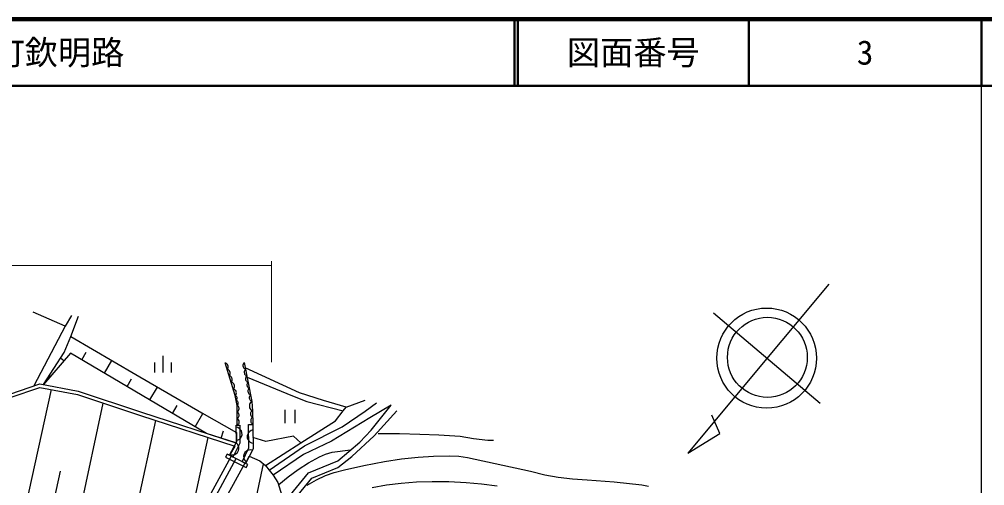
# Model space of a CAD drawing. Units: millimetres, scale not verified. Extents: x 40000 to 680000, y 20000 to 380000.
# Drawn here: x 434228 to 579500, y 309748 to 380000 of the extents above; entities that cross this region are included whole.
import ezdxf
from ezdxf.enums import TextEntityAlignment as Align

# ---------------------------------------------------------------- set-up
doc = ezdxf.new("R2010")
doc.units = ezdxf.units.MM
doc.header["$LTSCALE"] = 1000
for name, color, linetype, lineweight in [('M-BGD', 7, 'Continuous', 25), ('M-BMK-SRVR', 3, 'Continuous', 25), ('M-STR-HTXT', 7, 'Continuous', 13), ('M-TTL', 2, 'Continuous', 140), ('M-TTL-BAND', 7, 'Continuous', 25), ('M-TTL-LINE', 7, 'Continuous', 50)]:
    doc.layers.add(name, color=color, linetype=linetype, lineweight=lineweight)
doc.layers.add('M-TTL-TXT', color=7, linetype='Continuous')
doc.styles.add('ＭＳ ゴシック', font='')
doc.styles.get('ＭＳ ゴシック').set_extended_font_data('MS Gothic')

msp = doc.modelspace()

# ---------------------------------------------------------------- linework, layer by layer
at = {"layer": 'M-BGD'}
for p, q in [((441148, 333775), (436315, 335907)), ((442077, 335384), (441148, 333775)), ((441966, 332242), (443155, 335271)), ((441148, 333775), (436431, 324784)), ((440962, 329810), (441966, 332242)), ((441966, 332242), (451743, 326518)), ((437861, 324977), (440962, 329810)), ((443635, 328726), (444298, 329861)), ((441928, 329735), (437861, 324977)), ((440912, 328546), (440409, 328980)), ((462403, 317620), (441928, 329735)), ((447047, 326706), (448162, 328614)), ((454594, 328318), (454594, 326809)), ((455843, 329324), (455843, 326809)), ((457093, 328318), (457093, 326809)), ((466723, 323327), (465195, 328249)), ((465316, 328197), (465203, 328224)), ((465391, 328157), (465316, 328197)), ((465472, 328098), (465391, 328157)), ((465565, 328001), (465472, 328098)), ((465501, 327264), (465578, 327352)), ((465614, 327236), (465501, 327264)), ((465620, 327892), (465565, 328001)), ((465578, 327352), (465618, 327427)), ((465689, 327197), (465614, 327236)), ((465618, 327427), (465651, 327522)), ((465656, 327777), (465620, 327892)), ((465651, 327522), (465673, 327655)), ((465673, 327655), (465656, 327777)), ((465770, 327138), (465689, 327197)), ((465864, 327041), (465770, 327138)), ((465918, 326931), (465864, 327041)), ((465954, 326816), (465918, 326931)), ((467910, 328045), (467874, 327915)), ((467874, 327915), (467878, 327793)), ((467878, 327793), (467901, 327674)), ((467901, 327674), (467944, 327560)), ((467953, 328136), (467910, 328045)), ((467944, 327560), (468026, 327453)), ((468000, 328207), (467953, 328136)), ((468087, 328285), (468000, 328207)), ((468026, 327453), (468100, 327386)), ((468103, 327058), (468068, 326928)), ((468068, 326928), (468071, 326806)), ((468087, 328285), (469232, 322448)), ((468100, 327386), (468171, 327338)), ((468147, 327149), (468103, 327058)), ((468194, 327220), (468147, 327149)), ((468171, 327338), (468280, 327298)), ((468280, 327298), (468194, 327220)), ((476380, 323739), (468237, 327521)), ((438878, 326166), (438752, 326275)), ((450459, 324687), (451134, 325842)), ((451743, 326518), (461670, 320720)), ((465799, 326304), (465877, 326391)), ((465912, 326276), (465799, 326304)), ((465877, 326391), (465916, 326467)), ((465987, 326236), (465912, 326276)), ((465916, 326467), (465949, 326562)), ((465949, 326562), (465971, 326695)), ((465971, 326695), (465954, 326816)), ((466069, 326178), (465987, 326236)), ((466162, 326080), (466069, 326178)), ((466097, 325343), (466175, 325431)), ((466216, 325971), (466162, 326080)), ((466175, 325431), (466214, 325507)), ((466214, 325507), (466247, 325601)), ((466252, 325856), (466216, 325971)), ((466247, 325601), (466269, 325735)), ((466269, 325735), (466252, 325856)), ((468071, 326806), (468095, 326687)), ((468095, 326687), (468138, 326573)), ((468138, 326573), (468220, 326466)), ((468220, 326466), (468294, 326399)), ((468297, 326071), (468262, 325941)), ((468262, 325941), (468265, 325819)), ((468265, 325819), (468288, 325700)), ((468288, 325700), (468331, 325586)), ((468294, 326399), (468364, 326351)), ((468340, 326162), (468297, 326071)), ((468331, 325586), (468413, 325479)), ((468388, 326233), (468340, 326162)), ((468364, 326351), (468474, 326311)), ((468474, 326311), (468388, 326233)), ((468413, 325479), (468488, 325412)), ((468488, 325412), (468558, 325364)), ((468515, 326102), (475357, 323282)), ((432751, 295518), (439070, 324233)), ((432798, 323535), (437302, 325084)), ((432862, 323025), (437339, 324565)), ((432862, 323025), (437339, 324565)), ((437302, 325084), (443089, 323975)), ((437339, 324565), (442963, 323487)), ((437339, 324565), (442963, 323487)), ((443089, 323975), (452606, 320808)), ((453872, 322668), (455008, 324612)), ((466222, 325313), (466097, 325343)), ((466304, 325269), (466222, 325313)), ((466394, 325205), (466304, 325269)), ((466496, 325098), (466394, 325205)), ((466425, 324287), (466510, 324383)), ((466538, 324259), (466425, 324287)), ((466556, 324978), (466496, 325098)), ((466510, 324383), (466553, 324467)), ((466613, 324220), (466538, 324259)), ((466553, 324467), (466590, 324571)), ((466596, 324851), (466556, 324978)), ((466590, 324571), (466614, 324717)), ((466614, 324717), (466596, 324851)), ((466694, 324161), (466613, 324220)), ((466787, 324064), (466694, 324161)), ((466842, 323954), (466787, 324064)), ((468509, 325108), (468477, 324991)), ((468477, 324991), (468480, 324881)), ((468480, 324881), (468501, 324774)), ((468501, 324774), (468539, 324671)), ((468548, 325190), (468509, 325108)), ((468539, 324671), (468613, 324575)), ((468590, 325254), (468548, 325190)), ((468558, 325364), (468668, 325324)), ((468668, 325324), (468590, 325254)), ((468613, 324575), (468680, 324515)), ((468665, 324196), (468630, 324066)), ((468630, 324066), (468633, 323943)), ((468709, 324286), (468665, 324196)), ((468680, 324515), (468744, 324472)), ((468756, 324357), (468709, 324286)), ((468744, 324472), (468842, 324436)), ((468842, 324436), (468756, 324357)), ((442963, 323487), (452453, 320330)), ((442963, 323487), (452453, 320330)), ((466723, 323327), (466800, 323414)), ((466996, 321826), (466723, 323327)), ((466802, 323282), (466726, 323311)), ((466800, 323414), (466840, 323490)), ((466851, 323248), (466802, 323282)), ((466840, 323490), (466873, 323585)), ((466878, 323839), (466842, 323954)), ((466902, 323200), (466851, 323248)), ((466852, 322618), (466913, 322672)), ((466939, 322585), (466852, 322618)), ((466873, 323585), (466895, 323718)), ((466895, 323718), (466878, 323839)), ((466959, 323125), (466902, 323200)), ((466913, 322672), (466947, 322721)), ((466995, 322546), (466939, 322585)), ((466947, 322721), (466978, 322784)), ((466988, 323044), (466959, 323125)), ((466978, 322784), (467004, 322875)), ((467003, 322961), (466988, 323044)), ((467054, 322492), (466995, 322546)), ((467004, 322875), (467003, 322961)), ((468633, 323943), (468656, 323825)), ((468656, 323825), (468699, 323710)), ((468699, 323710), (468781, 323604)), ((468781, 323604), (468856, 323536)), ((468859, 323209), (468823, 323079)), ((468823, 323079), (468827, 322956)), ((468827, 322956), (468850, 322838)), ((468850, 322838), (468893, 322723)), ((468856, 323536), (468926, 323489)), ((468902, 323300), (468859, 323209)), ((468893, 322723), (468975, 322617)), ((468950, 323370), (468902, 323300)), ((468926, 323489), (469036, 323449)), ((469036, 323449), (468950, 323370)), ((468975, 322617), (469050, 322549)), ((469050, 322549), (469120, 322502)), ((475357, 323282), (477517, 322453)), ((479989, 322596), (476380, 323739)), ((483426, 321595), (479989, 322596)), ((483426, 321595), (486296, 322624)), ((440724, 293765), (446870, 322187)), ((457284, 320649), (457972, 321827)), ((467096, 321805), (466995, 321864)), ((466996, 321826), (467066, 321888)), ((467014, 318846), (466996, 321826)), ((467118, 322405), (467054, 322492)), ((467066, 321888), (467104, 321945)), ((467156, 321745), (467096, 321805)), ((467104, 321945), (467140, 322017)), ((467151, 322313), (467118, 322405)), ((467140, 322017), (467170, 322120)), ((467168, 322218), (467151, 322313)), ((467217, 321665), (467156, 321745)), ((467161, 320980), (467220, 321061)), ((467170, 322120), (467168, 322218)), ((467277, 321544), (467217, 321665)), ((467220, 321061), (467280, 321182)), ((467298, 321424), (467277, 321544)), ((467280, 321182), (467299, 321303)), ((467299, 321303), (467298, 321424)), ((468864, 321978), (468845, 321808)), ((468845, 321808), (468854, 321639)), ((468854, 321639), (468890, 321472)), ((468939, 322151), (468864, 321978)), ((468890, 321472), (468983, 321307)), ((469017, 322268), (468939, 322151)), ((468983, 321307), (469073, 321199)), ((469097, 322357), (469017, 322268)), ((469073, 321199), (469161, 321119)), ((469232, 322448), (469097, 322357)), ((469120, 322502), (469230, 322462)), ((469161, 321119), (469305, 321042)), ((469232, 322448), (469305, 321040)), ((474203, 321178), (474203, 319166)), ((475723, 319166), (475723, 321178)), ((477517, 322453), (482943, 321023)), ((482943, 321023), (483426, 321595)), ((486263, 320959), (487961, 322225)), ((490185, 321901), (486995, 319958)), ((487200, 318103), (490185, 321901)), ((452453, 320330), (466648, 315710)), ((452453, 320330), (466648, 315710)), ((452606, 320808), (466802, 316189)), ((460697, 318630), (461857, 320614)), ((461670, 320720), (466891, 317767)), ((467002, 320858), (467101, 320919)), ((467102, 320799), (467002, 320858)), ((467008, 319852), (467107, 319913)), ((467108, 319793), (467008, 319852)), ((467101, 320919), (467161, 320980)), ((467162, 320739), (467102, 320799)), ((467107, 319913), (467167, 319974)), ((467168, 319733), (467108, 319793)), ((467223, 320659), (467162, 320739)), ((467167, 319974), (467226, 320055)), ((467229, 319653), (467168, 319733)), ((467283, 320538), (467223, 320659)), ((467226, 320055), (467286, 320176)), ((467290, 319532), (467229, 319653)), ((467304, 320418), (467283, 320538)), ((467286, 320176), (467305, 320297)), ((467305, 320297), (467304, 320418)), ((469034, 320710), (469017, 320589)), ((469017, 320589), (469020, 320468)), ((469020, 320468), (469043, 320348)), ((469091, 320833), (469034, 320710)), ((469043, 320348), (469107, 320229)), ((469061, 319705), (469044, 319583)), ((469117, 319827), (469061, 319705)), ((469148, 320915), (469091, 320833)), ((469107, 320229), (469169, 320150)), ((469175, 319909), (469117, 319827)), ((469207, 320977), (469148, 320915)), ((469169, 320150), (469230, 320092)), ((469233, 319971), (469175, 319909)), ((469305, 321040), (469207, 320977)), ((469230, 320092), (469332, 320034)), ((469332, 320034), (469233, 319971)), ((469305, 321040), (469360, 318985)), ((486995, 319958), (481230, 316454)), ((481807, 319508), (482943, 321023)), ((482810, 318633), (486263, 320959)), ((487639, 317249), (491063, 321018)), ((448787, 292000), (454751, 319582)), ((466923, 316295), (466868, 318846)), ((466868, 318846), (467396, 318846)), ((467116, 318501), (466874, 318576)), ((467014, 318846), (467113, 318907)), ((467113, 318907), (467173, 318968)), ((467318, 318385), (467116, 318501)), ((467173, 318968), (467233, 319049)), ((467233, 319049), (467292, 319170)), ((467310, 319412), (467290, 319532)), ((467292, 319170), (467311, 319291)), ((467311, 319291), (467310, 319412)), ((467522, 318188), (467318, 318385)), ((467396, 318846), (467414, 316157)), ((467647, 317989), (467522, 318188)), ((468705, 318948), (469360, 318985)), ((468778, 315453), (468705, 318948)), ((469044, 319583), (469047, 319463)), ((469047, 319463), (469070, 319342)), ((469070, 319342), (469133, 319223)), ((469133, 319223), (469195, 319145)), ((469195, 319145), (469257, 319086)), ((469257, 319086), (469359, 319028)), ((469360, 318985), (469396, 315288)), ((476607, 316221), (481807, 319508)), ((477162, 315747), (482810, 318633)), ((456849, 290235), (462639, 317015)), ((466802, 316189), (462403, 317620)), ((464602, 316904), (464954, 318000)), ((466891, 317767), (466923, 316295)), ((467155, 316650), (467353, 316775)), ((467353, 316775), (467548, 316981)), ((467548, 316981), (467664, 317185)), ((467732, 317750), (467647, 317989)), ((467664, 317185), (467739, 317428)), ((467739, 317428), (467732, 317750)), ((468614, 317531), (468536, 317289)), ((468536, 317289), (468540, 316967)), ((468540, 316967), (468622, 316727)), ((468732, 317734), (468614, 317531)), ((468622, 316727), (468744, 316527)), ((468930, 317937), (468732, 317734)), ((469129, 318060), (468930, 317937)), ((469368, 318143), (469129, 318060)), ((471323, 316392), (469379, 316992)), ((475471, 317221), (471323, 316392)), ((476607, 316221), (475471, 317221)), ((484273, 314157), (487639, 317249)), ((485473, 316307), (487200, 318103)), ((488249, 317612), (491449, 317613)), ((491449, 317613), (494498, 317511)), ((494498, 317511), (497379, 317414)), ((497379, 317414), (500570, 317196)), ((500570, 317196), (502585, 316859)), ((502585, 316859), (504711, 316625)), ((465863, 314327), (466923, 316295)), ((466648, 315710), (465863, 314327)), ((467414, 316157), (466384, 314066)), ((467042, 316010), (466869, 316195)), ((466917, 316565), (467155, 316650)), ((467161, 315808), (467042, 316010)), ((467241, 315535), (467161, 315808)), ((467208, 315050), (467252, 315300)), ((467252, 315300), (467241, 315535)), ((467778, 313369), (468778, 315453)), ((469396, 315288), (468281, 313117)), ((468744, 316527), (468946, 316327)), ((468946, 316327), (469147, 316209)), ((469147, 316209), (469388, 316131)), ((471266, 312790), (476607, 316221)), ((471807, 312096), (477162, 315747)), ((481230, 316454), (477016, 314452)), ((482166, 313509), (485473, 316307)), ((504711, 316625), (505609, 316630)), ((436302, 259649), (466111, 314169)), ((437249, 259322), (466877, 313823)), ((465491, 314513), (465268, 314063)), ((465491, 314513), (465268, 314063)), ((465268, 314063), (468378, 312507)), ((465268, 314063), (468378, 312507)), ((465863, 314327), (465491, 314513)), ((468600, 312958), (465491, 314513)), ((466384, 314066), (465863, 314327)), ((465917, 314426), (466166, 314382)), ((466166, 314382), (466399, 314392)), ((466399, 314392), (466670, 314473)), ((466670, 314473), (466871, 314593)), ((466871, 314593), (467055, 314767)), ((467055, 314767), (467208, 315050)), ((468019, 314448), (467980, 314196)), ((467980, 314196), (467995, 313962)), ((467995, 313962), (468080, 313691)), ((468166, 314734), (468019, 314448)), ((468347, 314911), (468166, 314734)), ((468281, 313117), (468842, 314209)), ((468545, 315035), (468347, 314911)), ((468815, 315121), (468545, 315035)), ((469048, 315136), (468815, 315121)), ((468842, 314209), (470442, 313476)), ((468842, 314209), (470442, 313476)), ((469298, 315097), (469048, 315136)), ((477016, 314452), (472451, 311331)), ((477734, 313183), (479404, 314116)), ((479404, 314116), (480319, 314513)), ((480319, 314513), (481289, 314799)), ((481289, 314799), (484061, 315158)), ((482166, 312508), (484273, 314157)), ((491759, 313782), (494262, 314050)), ((494262, 314050), (496574, 314211)), ((496574, 314211), (498978, 314264)), ((498978, 314264), (500374, 314187)), ((500374, 314187), (501673, 314015)), ((501673, 314015), (511169, 311919)), ((438251, 258573), (468157, 313109)), ((465623, 288312), (470976, 313032)), ((468281, 313117), (467778, 313369)), ((468080, 313691), (468203, 313492)), ((468203, 313492), (468379, 313309)), ((468600, 312958), (468281, 313117)), ((468378, 312507), (468600, 312958)), ((468378, 312507), (468600, 312958)), ((470442, 313476), (471266, 312790)), ((470442, 313476), (471266, 312790)), ((471266, 312790), (471807, 312096)), ((476212, 312213), (477734, 313183)), ((477747, 311684), (482166, 313509)), ((478245, 310889), (482166, 312508)), ((483149, 312153), (486058, 312806)), ((486058, 312806), (489188, 313397)), ((489188, 313397), (491759, 313782)), ((436693, 294648), (440435, 311955)), ((471807, 312096), (472451, 311331)), ((472451, 311331), (473122, 310249)), ((473288, 309922), (474674, 311079)), ((473563, 305177), (478245, 310889)), ((473680, 306737), (477747, 311684)), ((474674, 311079), (476212, 312213)), ((478952, 310634), (480281, 311265)), ((480281, 311265), (481600, 311732)), ((481600, 311732), (483149, 312153)), ((511169, 311919), (513309, 311402)), ((513309, 311402), (515336, 311026)), ((515336, 311026), (517472, 310787)), ((473122, 310249), (473734, 308278)), ((477557, 309840), (478952, 310634)), ((489502, 309817), (487333, 309436)), ((491685, 310094), (489502, 309817)), ((493973, 310271), (491685, 310094)), ((496372, 310350), (493973, 310271)), ((498886, 310331), (496372, 310350)), ((501484, 310205), (498886, 310331)), ((503757, 309993), (501484, 310205)), ((506136, 309668), (503757, 309993)), ((517472, 310787), (519668, 310648)), ((519668, 310648), (523733, 310324)), ((523733, 310324), (527911, 309883)), ((527911, 309883), (528899, 309667))]:
    msp.add_line(p, q, dxfattribs=at)
at = {"layer": 'M-BMK-SRVR'}
for p, q in [((556043, 340109), (534815, 314654)), ((554766, 322144), (538681, 335725)), ((539650, 317626), (538461, 320398)), ((534815, 314654), (539650, 317626))]:
    msp.add_line(p, q, dxfattribs=at)
for centre, major_axis in [((546691, 328962), (0, -7545)), ((546799, 329078), (0, -6036))]:
    msp.add_ellipse(centre, major_axis=major_axis, ratio=0.993862, dxfattribs=at)
at = {"layer": 'M-STR-HTXT'}
for p, q in [((318450, 342913), (472173, 342913)), ((472173, 343571), (472173, 328349))]:
    msp.add_line(p, q, dxfattribs=at)
at = {"layer": 'M-TTL'}
msp.add_line((680000, 380000), (40000, 380000), dxfattribs=at)
at = {"layer": 'M-TTL-BAND'}
msp.add_line((579000, 20000), (579000, 370000), dxfattribs=at)
at = {"layer": 'M-TTL-LINE'}
for p, q in [((508747, 380000), (508747, 370000)), ((509247, 380000), (509247, 370000)), ((543997, 380000), (543997, 370000)), ((579000, 380000), (579000, 370000)), ((40000, 370000), (680000, 370000))]:
    msp.add_line(p, q, dxfattribs=at)

# ---------------------------------------------------------------- texts
at = {"layer": 'M-TTL-TXT', "style": 'ＭＳ ゴシック'}
msp.add_text('岩国市玖珂町欽明路', height=3666, dxfattribs=at).set_placement((405024, 375000), align=Align.MIDDLE_LEFT)
for s, p in [('図面番号', (526622, 375000)), ('3', (561497, 375000))]:
    msp.add_text(s, height=3666, dxfattribs=at).set_placement(p, align=Align.MIDDLE_CENTER)

doc.saveas('drawing.dxf')
